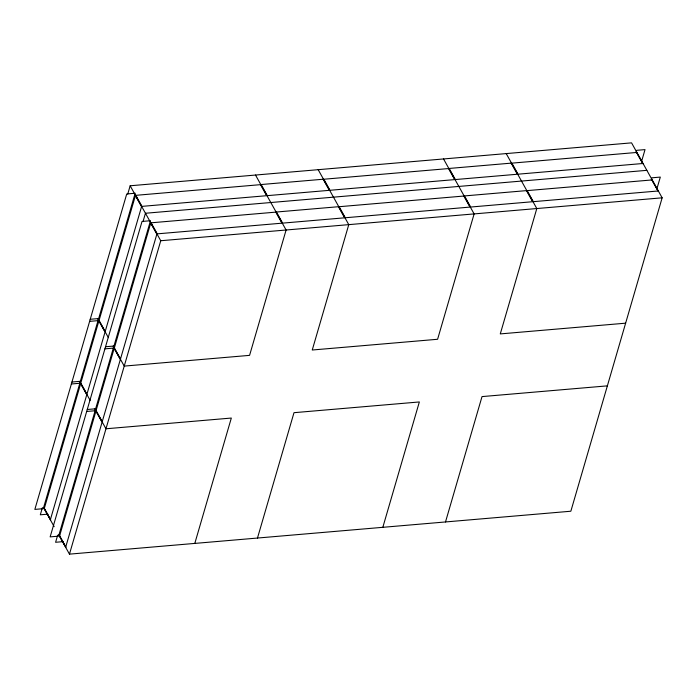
<?xml version="1.0" encoding="UTF-8"?>
<svg xmlns="http://www.w3.org/2000/svg" width="697" height="697" viewBox="0 0 697 697"><rect width="100%" height="100%" fill="white"/><g stroke="black" fill="none" stroke-linecap="round" stroke-linejoin="round"><path stroke-width="1.05" d="M127.725 194.132L130.156 185.777L631.56 142.859L662.15 197.817L570.852 511.223L69.456 554.141L58.905 535.191M143.016 221.611L145.455 213.256L646.851 170.338M69.456 554.141L160.746 240.735L130.156 185.777M194.803 543.407L231.326 418.052L105.97 428.777L94.897 408.878M257.481 538.049L293.995 412.685L419.35 401.951L382.827 527.315M445.505 521.957L482.019 396.593L607.375 385.859M635.969 152.416L636.579 150.334L645.021 149.611L641.676 161.094M651.268 179.896L651.869 177.813L660.312 177.09L656.966 188.573M160.746 240.735L662.15 197.817M90.157 319.278L98.634 318.555L79.78 383.272L71.303 383.995M89.625 321.361L98.068 320.637L135.174 193.243L126.732 193.966L34.85 509.402L43.292 508.679L80.399 381.294L71.957 382.017M105.447 346.757L113.925 346.034L95.071 410.751L86.594 411.474M104.925 348.84L113.367 348.117L150.474 220.731L142.031 221.446L50.149 536.882L58.583 536.159L95.698 408.773L87.256 409.496M625.636 323.181L500.28 333.907L536.803 208.551L506.214 153.593M44.53 507.573L42.36 507.764L40.313 514.804L47.893 514.151M59.82 535.052L57.659 535.244L55.603 542.283L63.192 541.63M636.823 152.713L642.965 163.751M652.113 180.192L658.256 191.231M443.536 158.951L474.126 213.909L437.603 339.273L312.256 350.007L348.77 224.643L318.18 169.685M255.511 175.043L286.101 230.01L249.578 355.365L124.232 366.099L113.158 346.2M97.859 318.721L108.41 337.67M79.597 381.398L90.148 400.348M44.512 508.732L50.663 519.779M59.811 536.211L65.962 547.258M43.606 507.712L54.157 526.662M80.643 383.672L44.277 508.505L50.419 519.544L86.785 394.711L80.643 383.672M98.878 320.942L80.774 383.097L86.942 394.18L105.047 332.033L98.878 320.942M135.418 195.63L99.052 320.463L105.195 331.502L141.561 206.669L135.418 195.63M95.933 411.152L59.576 535.984L65.718 547.023L102.084 422.19L95.933 411.152M114.169 348.422L96.064 410.577L102.232 421.659L120.337 359.513L114.169 348.422M150.709 223.11L114.352 347.942L120.494 358.981L156.86 234.148L150.709 223.11M260.521 184.653L135.81 195.326L141.961 206.373L266.672 195.7L260.521 184.653M323.164 179.234L261.131 184.539L267.308 195.648L329.35 190.333L323.164 179.234M448.546 168.561L323.835 179.234L329.986 190.281L454.697 179.608L448.546 168.561M511.189 163.142L449.156 168.447L455.333 179.556L517.374 174.241L511.189 163.142M636.57 152.469L511.859 163.142L518.01 174.189L642.721 163.516L636.57 152.469M338.463 206.713L276.421 212.019L282.607 223.127L344.64 217.812L338.463 206.713M526.488 190.621L464.446 195.927L470.632 207.035L532.665 201.721L526.488 190.621M275.82 212.132L151.101 222.805L157.252 233.852L281.963 223.179L275.82 212.132M463.845 196.04L339.125 206.713L345.276 217.76L469.996 207.087L463.845 196.04M651.869 179.948L527.159 190.621L533.301 201.668L658.02 190.995L651.869 179.948"/></g></svg>
